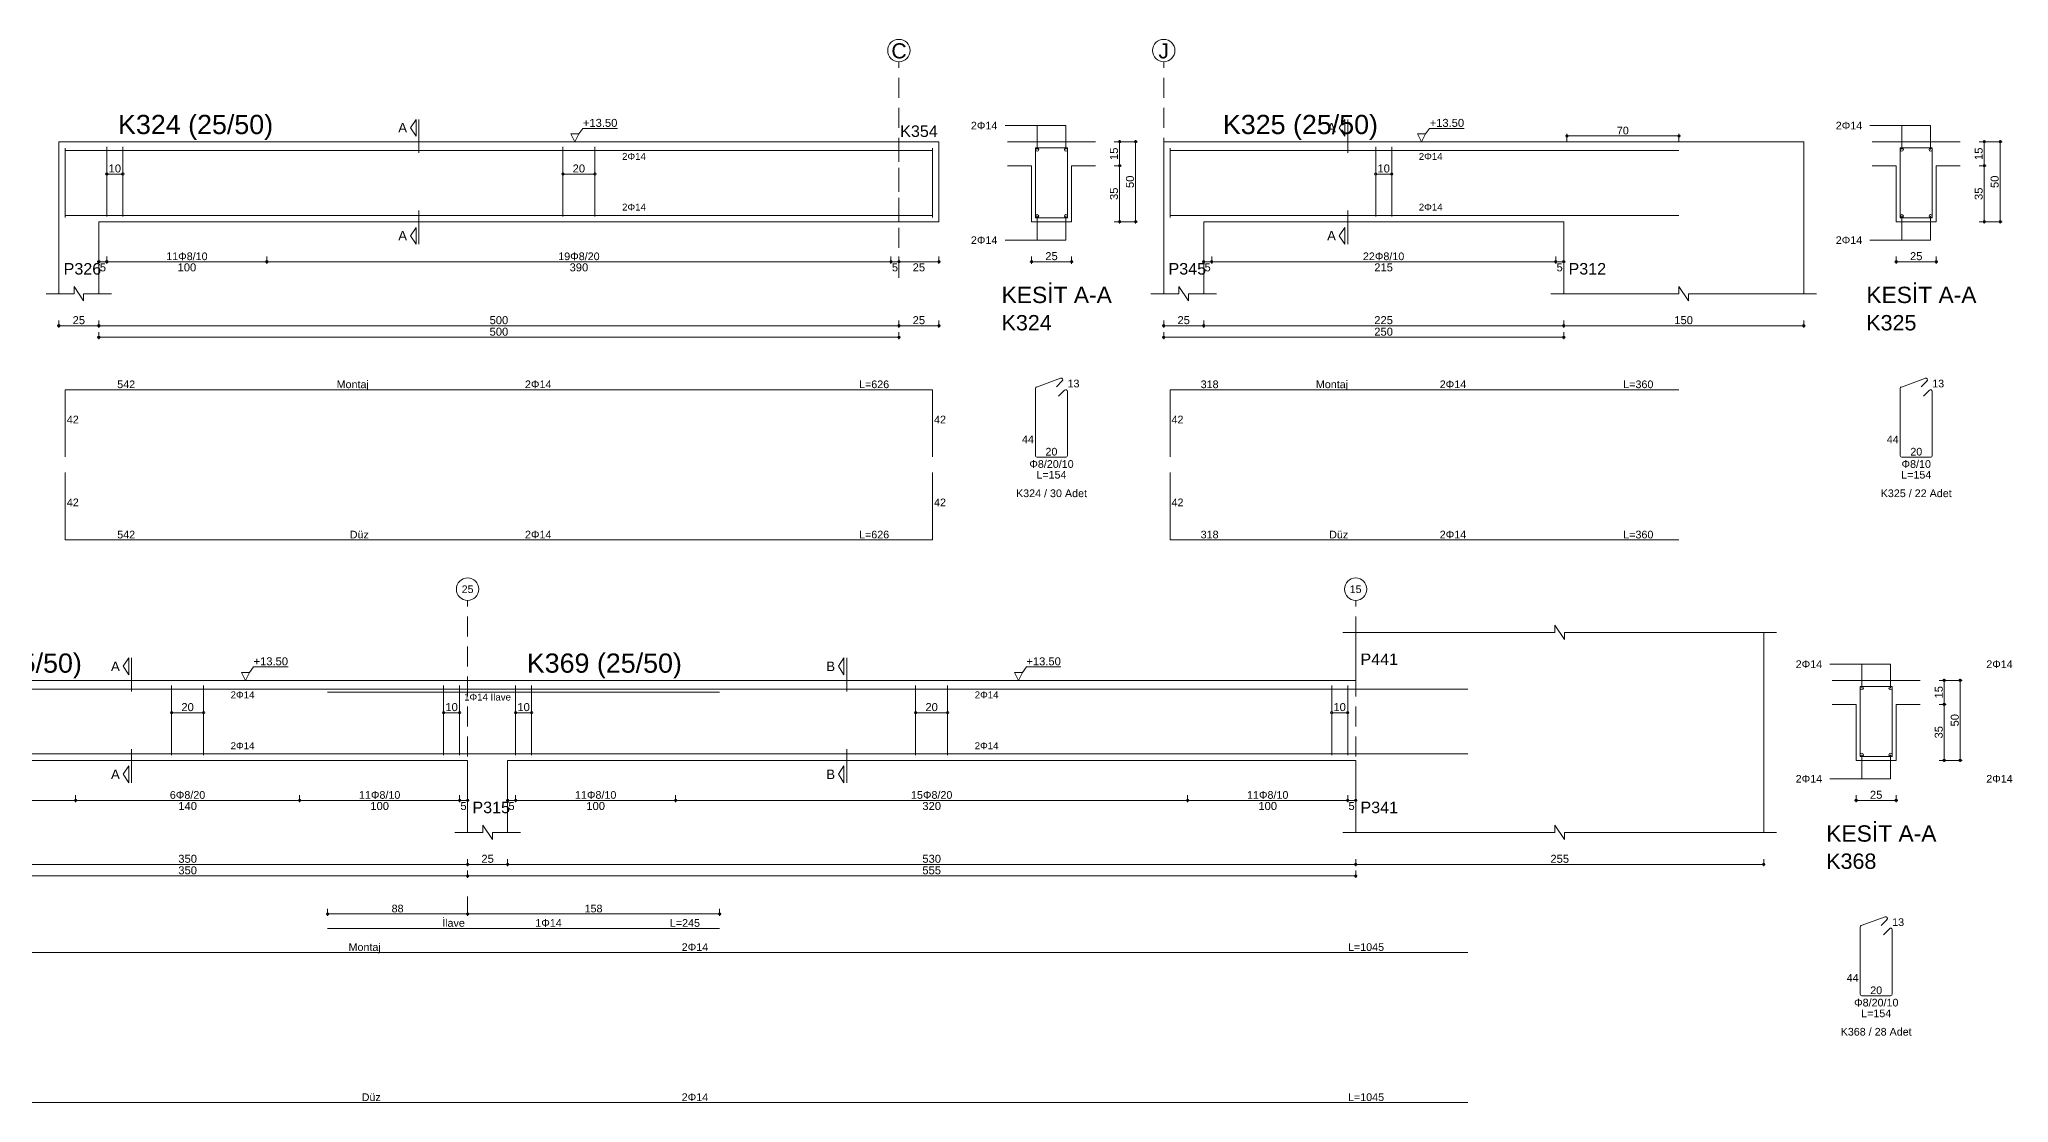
# Model space of a CAD drawing. Header units: millimetres. Extents: x 23801 to 80069, y 9628 to 14137.
# Drawn here: x 72545 to 74391, y 12024 to 13020 of the extents above; entities that cross this region are included whole.
import ezdxf

# ---------------------------------------------------------------- set-up
doc = ezdxf.new("R2010")
doc.units = ezdxf.units.MM
doc.linetypes.add('DASHDOT2', pattern=[12.7, 6.35, -3.175, 0, -3.175])
doc.linetypes.add('DASHED4', pattern=[18.75, 12.5, -6.25])
doc.layers.add('aks', color=251, linetype='DASHDOT2', lineweight=35)
for name, color, linetype in [('Donatı Topl. Uzun. Yazısı', 7, 'Continuous'), ('Donatı Uz. Yazısı', 7, 'Continuous'), ('Donatı Yazısı', 7, 'Continuous'), ('Donatı Çizgisi', 7, 'Continuous'), ('Kiriş', 7, 'Continuous'), ('Standart', 7, 'Continuous'), ('Ölçülendirme', 7, 'Continuous')]:
    doc.layers.add(name, color=color, linetype=linetype)
doc.styles.add('arial_1_18', font='arial.ttf', dxfattribs={"height": 0.2})

# ---------------------------------------------------------------- blocks, each defined once
blk = doc.blocks.new('IDE213Entity7539')
at = {"layer": 'aks', "color": 30, "linetype": 'DASHED4', "lineweight": 5}
blk.add_lwpolyline([(11251.5, 2001.7), (11251.5, 2136.7)], dxfattribs=at)
at = {"layer": 'aks', "color": 1, "linetype": 'Continuous', "lineweight": 5}
blk.add_circle((11251.5, 2143.7), 7, dxfattribs=at)
at = {"layer": 'Donatı Çizgisi', "color": 5, "linetype": 'Continuous', "lineweight": 5}
for points in [[(10730.5, 2039.3), (10730.5, 2082.7)], [(10730.5, 2081.3), (11272.5, 2081.3)], [(10756.5, 2039.9), (10756.5, 2083.5)], [(10766.5, 2039.9), (10766.5, 2083.5)], [(11041.5, 2039.9), (11041.5, 2083.5)], [(11061.5, 2039.9), (11061.5, 2083.5)], [(11272.5, 2039.3), (11272.5, 2082.7)], [(11336.9, 2039.2), (11336.9, 2082.8)], [(11336.9, 2082.8), (11356.9, 2082.8)], [(11356.9, 2039.2), (11356.9, 2082.8)], [(10730.5, 2040.7), (11272.5, 2040.7)], [(11336.9, 2039.2), (11356.9, 2039.2)], [(11336.9, 1890.6), (11336.9, 1932.5)], [(11337.5, 1933.4), (11352.5, 1938.9)], [(11350, 1933.6), (11353.6, 1937.2)], [(10730.5, 1889.7), (10730.5, 1931.7)], [(10730.5, 1931.7), (11272.5, 1931.7)], [(11272.5, 1889.7), (11272.5, 1931.7)], [(11351.3, 1927.7), (11355.1, 1931.5)], [(11356.9, 1890.6), (11356.9, 1930.7)], [(11337.9, 1889.6), (11355.8, 1889.6)], [(10730.5, 1837.9), (10730.5, 1879.9)], [(11272.5, 1837.9), (11272.5, 1879.9)], [(10730.5, 1837.9), (11272.5, 1837.9)]]:
    blk.add_lwpolyline(points, dxfattribs=at)
for centre in [(11337.9, 2081.8), (11355.9, 2081.8), (11337.9, 2040.2), (11355.9, 2040.2)]:
    blk.add_circle(centre, 1, dxfattribs=at)
for centre, start, end in [((11337.9, 1932.5), 110, 180), ((11352.9, 1937.9), 315, 110), ((11355.8, 1930.7), 0, 135), ((11337.9, 1890.6), 180, 270), ((11355.8, 1890.6), 270, 0)]:
    blk.add_arc(centre, 1.02, start, end, dxfattribs=at)
at = {"layer": 'Kiriş', "color": 1, "linetype": 'Continuous', "lineweight": 5}
for points in [[(10726.5, 1991.7), (10726.5, 2086.7)], [(10726.5, 2086.7), (11276.5, 2086.7)], [(11276.5, 2036.7), (11276.5, 2086.7)], [(11319.4, 2086.7), (11374.4, 2086.7)], [(11319.4, 2071.7), (11334.4, 2071.7)], [(11334.4, 2036.7), (11334.4, 2071.7)], [(11359.4, 2071.7), (11374.4, 2071.7)], [(11359.4, 2036.7), (11359.4, 2071.7)], [(10751.5, 2036.7), (11276.5, 2036.7)], [(10751.5, 1991.7), (10751.5, 2036.7)], [(11334.4, 2036.7), (11359.4, 2036.7)], [(10742, 1987.2), (10736, 1996.2)], [(10736, 1991.7), (10736, 1996.2)], [(10718.5, 1991.7), (10736, 1991.7)], [(10742, 1991.7), (10759.5, 1991.7)], [(10742, 1987.2), (10742, 1991.7)]]:
    blk.add_lwpolyline(points, dxfattribs=at)
at = {"layer": 'Kiriş', "color": 1, "linetype": 'DASHED4', "lineweight": 5}
for points in [[(11251.5, 2036.7), (11251.5, 2086.7)], [(11276.5, 2036.7), (11276.5, 2086.7)]]:
    blk.add_lwpolyline(points, dxfattribs=at)
at = {"layer": 'Ölçülendirme', "color": 1, "linetype": 'Continuous', "lineweight": 5}
for points in [[(10946.3, 2095.5), (10949.8, 2100.7)], [(10949.8, 2090.2), (10946.3, 2095.5)], [(10949.8, 2090.2), (10949.8, 2100.7)], [(10951.5, 2079.7), (10951.5, 2100.7)], [(11051.5, 2091.7), (11054, 2095)], [(11054, 2095), (11075.6, 2095)], [(11317.9, 2096.8), (11355.9, 2096.8)], [(11337.9, 2081.8), (11337.9, 2096.8)], [(11355.9, 2081.8), (11355.9, 2096.8)], [(11049, 2086.7), (11046.5, 2091.7)], [(11046.5, 2091.7), (11051.5, 2091.7)], [(11051.5, 2091.7), (11049, 2086.7)], [(11049, 2086.7), (11049, 2086.7)], [(11386.1, 2086.7), (11400.6, 2086.7)], [(11389.4, 2035.7), (11389.4, 2087.7)], [(11399.4, 2035.7), (11399.4, 2087.7)], [(11386.1, 2071.7), (11390.6, 2071.7)], [(10756.5, 2066.5), (10766.5, 2066.5)], [(11041.5, 2066.5), (11061.5, 2066.5)], [(10951.5, 2022.7), (10951.5, 2043.7)], [(10946.3, 2028), (10949.8, 2033.2)], [(10949.8, 2022.7), (10949.8, 2033.2)], [(11337.9, 2025.2), (11337.9, 2040.2)], [(11355.9, 2025.2), (11355.9, 2040.2)], [(11386.1, 2036.7), (11400.6, 2036.7)], [(10949.8, 2022.7), (10946.3, 2028)], [(11317.9, 2025.2), (11355.9, 2025.2)], [(10750.5, 2011.7), (11277.5, 2011.7)], [(10751.5, 2010.5), (10751.5, 2015)], [(10756.5, 2010.5), (10756.5, 2015)], [(10856.5, 2010.5), (10856.5, 2015)], [(11246.5, 2010.5), (11246.5, 2015)], [(11251.5, 2010.5), (11251.5, 2015)], [(11276.5, 2010.5), (11276.5, 2015)], [(11333.4, 2011.7), (11360.4, 2011.7)], [(11334.4, 2010.5), (11334.4, 2015)], [(11359.4, 2010.5), (11359.4, 2015)], [(10725.5, 1971.7), (11277.5, 1971.7)], [(10726.5, 1970.5), (10726.5, 1975)], [(10751.5, 1970.5), (10751.5, 1975)], [(11251.5, 1970.5), (11251.5, 1975)], [(11276.5, 1970.5), (11276.5, 1975)], [(10750.5, 1964.5), (11252.5, 1964.5)], [(10751.5, 1963.3), (10751.5, 1967.8)], [(11251.5, 1963.3), (11251.5, 1967.8)]]:
    blk.add_lwpolyline(points, dxfattribs=at)
for centre in [(11389.4, 2086.7), (11399.4, 2086.7), (11389.4, 2071.7), (10756.5, 2066.5), (10766.5, 2066.5), (11041.5, 2066.5), (11061.5, 2066.5), (11389.4, 2036.7), (11399.4, 2036.7), (10751.5, 2011.7), (10756.5, 2011.7), (10756.5, 2011.7), (10856.5, 2011.7), (10856.5, 2011.7), (11246.5, 2011.7), (11246.5, 2011.7), (11251.5, 2011.7), (11251.5, 2011.7), (11276.5, 2011.7), (11334.4, 2011.7), (11359.4, 2011.7), (10726.5, 1971.7), (10751.5, 1971.7), (10751.5, 1971.7), (11251.5, 1971.7), (11251.5, 1971.7), (11276.5, 1971.7), (10751.5, 1964.5), (11251.5, 1964.5)]:
    blk.add_circle(centre, 0.75, dxfattribs=at)
at = {"layer": 'aks', "color": 1, "linetype": 'Continuous', "lineweight": 5, "style": 'arial_1_18'}
blk.add_text('C', height=9.45, dxfattribs=at).set_placement((11246.8, 2138.8))
at = {"layer": 'Donatı Topl. Uzun. Yazısı', "color": 1, "linetype": 'Continuous', "lineweight": 5, "style": 'arial_1_18'}
for s, p in [('L=626', (11226.6, 1932.7)), ('L=154', (11337.4, 1876.2)), ('L=626', (11226.6, 1838.8))]:
    blk.add_text(s, height=4.8, dxfattribs=at).set_placement(p)
at = {"layer": 'Donatı Uz. Yazısı', "color": 1, "linetype": 'Continuous', "lineweight": 5, "style": 'arial_1_18'}
for s, p in [('542', (10763, 1932.7)), ('13', (11356.9, 1933.2)), ('42', (10731.5, 1910.7)), ('42', (11273.5, 1910.7)), ('44', (11328.4, 1898.3)), ('20', (11343.1, 1890.6)), ('42', (10731.5, 1858.9)), ('42', (11273.5, 1858.9)), ('542', (10763, 1838.8))]:
    blk.add_text(s, height=4.8, dxfattribs=at).set_placement(p)
at = {"layer": 'Donatı Yazısı', "color": 5, "linetype": 'Continuous', "lineweight": 5, "style": 'arial_1_18'}
for s, p in [('2Φ14', (11296.5, 2094.4)), ('2Φ14', (11296.5, 2022.8)), ('2Φ14', (11017.8, 1932.7)), ('Φ8/20/10', (11333, 1882.9)), ('K324 / 30 Adet', (11324.7, 1864.6)), ('2Φ14', (11017.8, 1838.8))]:
    blk.add_text(s, height=4.8, dxfattribs=at).set_placement(p)
for p in [(11078.5, 2075.4), (11078.5, 2043.7)]:
    blk.add_text('2Φ14', height=4.32, rotation=360, dxfattribs=at).set_placement(p)
at = {"layer": 'Donatı Yazısı', "color": 1, "linetype": 'Continuous', "lineweight": 5, "style": 'arial_1_18'}
for s, p in [('Montaj', (10900.1, 1932.7)), ('Düz', (10908.3, 1838.8))]:
    blk.add_text(s, height=4.8, dxfattribs=at).set_placement(p)
at = {"layer": 'Kiriş', "color": 1, "linetype": 'Continuous', "lineweight": 5, "style": 'arial_1_18'}
for s, height, p in [('K324 (25/50)', 12, (10763.5, 2091.5)), ('K354', 7.2, (11252.3, 2089.7)), ('P326', 7.2, (10729.5, 2003.7)), ('KESİT A-A', 10.2, (11315.7, 1985.9)), ('K324', 9.6, (11315.7, 1968.8))]:
    blk.add_text(s, height=height, dxfattribs=at).set_placement(p)
at = {"layer": 'Ölçülendirme', "color": 1, "linetype": 'Continuous', "lineweight": 5, "style": 'arial_1_18'}
for s, height, p in [('A', 5.95, (10938.6, 2092.5)), ('+13.50', 5, (11054, 2096)), ('A', 5.95, (10938.6, 2025)), ('5', 5, (10752.1, 2005.7)), ('100', 5, (10800.7, 2005.7)), ('390', 5, (11045.7, 2005.7)), ('5', 5, (11247.1, 2005.7)), ('25', 5, (11260.1, 2005.7)), ('25', 5, (11343, 2012.7)), ('25', 5, (10735.1, 1972.7)), ('500', 5, (10995.7, 1972.7)), ('500', 5, (10995.7, 1965.5)), ('25', 5, (11260.1, 1972.7))]:
    blk.add_text(s, height=height, dxfattribs=at).set_placement(p)
for s, rotation, p in [('15', 90, (11388.4, 2075.3)), ('10', 360, (10757.6, 2067.5)), ('20', 360, (11047.6, 2067.5)), ('35', 90, (11388.4, 2050.3)), ('50', 90, (11398.4, 2057.8))]:
    blk.add_text(s, height=5, rotation=rotation, dxfattribs=at).set_placement(p)
at = {"layer": 'Ölçülendirme', "color": 5, "linetype": 'Continuous', "lineweight": 5, "style": 'arial_1_18'}
for s, p in [('11Φ8/10', (10793.6, 2012.7)), ('19Φ8/20', (11038.6, 2012.7))]:
    blk.add_text(s, height=4.8, dxfattribs=at).set_placement(p)
blk = doc.blocks.new('IDE213Entity7540')
at = {"layer": 'aks', "color": 30, "linetype": 'DASHED4', "lineweight": 5}
blk.add_lwpolyline([(11417, 2001.7), (11417, 2136.7)], dxfattribs=at)
at = {"layer": 'aks', "color": 1, "linetype": 'Continuous', "lineweight": 5}
blk.add_circle((11417, 2143.7), 7, dxfattribs=at)
at = {"layer": 'Donatı Çizgisi', "color": 5, "linetype": 'Continuous', "lineweight": 5}
for points in [[(11421, 2039.3), (11421, 2082.7)], [(11421, 2081.3), (11739, 2081.3)], [(11549.5, 2039.9), (11549.5, 2083.5)], [(11559.5, 2039.9), (11559.5, 2083.5)], [(11877.3, 2039.2), (11877.3, 2082.8)], [(11877.3, 2082.8), (11897.3, 2082.8)], [(11897.3, 2039.2), (11897.3, 2082.8)], [(11421, 2040.7), (11739, 2040.7)], [(11877.3, 2039.2), (11897.3, 2039.2)], [(11877.3, 1890.6), (11877.3, 1932.5)], [(11878, 1933.4), (11893, 1938.9)], [(11890.4, 1933.6), (11894.1, 1937.2)], [(11421, 1889.7), (11421, 1931.7)], [(11421, 1931.7), (11739, 1931.7)], [(11891.8, 1927.7), (11895.6, 1931.5)], [(11897.3, 1890.6), (11897.3, 1930.7)], [(11878.3, 1889.6), (11896.3, 1889.6)], [(11421, 1837.9), (11421, 1879.9)], [(11421, 1837.9), (11739, 1837.9)]]:
    blk.add_lwpolyline(points, dxfattribs=at)
for centre in [(11878.3, 2081.8), (11896.3, 2081.8), (11878.3, 2040.2), (11896.3, 2040.2)]:
    blk.add_circle(centre, 1, dxfattribs=at)
for centre, start, end in [((11878.3, 1932.5), 110, 180), ((11893.3, 1937.9), 315, 110), ((11896.3, 1930.7), 0, 135), ((11878.3, 1890.6), 180, 270), ((11896.3, 1890.6), 270, 0)]:
    blk.add_arc(centre, 1.02, start, end, dxfattribs=at)
at = {"layer": 'Kiriş', "color": 1, "linetype": 'Continuous', "lineweight": 5}
for points in [[(11417, 1991.7), (11417, 2086.7)], [(11417, 2086.7), (11817, 2086.7)], [(11817, 1991.7), (11817, 2086.7)], [(11859.8, 2086.7), (11914.8, 2086.7)], [(11859.8, 2071.7), (11874.8, 2071.7)], [(11874.8, 2036.7), (11874.8, 2071.7)], [(11899.8, 2071.7), (11914.8, 2071.7)], [(11899.8, 2036.7), (11899.8, 2071.7)], [(11442, 2036.7), (11667, 2036.7)], [(11442, 1991.7), (11442, 2036.7)], [(11667, 1991.7), (11667, 2036.7)], [(11874.8, 2036.7), (11899.8, 2036.7)], [(11432.5, 1987.2), (11426.5, 1996.2)], [(11426.5, 1991.7), (11426.5, 1996.2)], [(11745, 1987.2), (11739, 1996.2)], [(11739, 1991.7), (11739, 1996.2)], [(11409, 1991.7), (11426.5, 1991.7)], [(11432.5, 1991.7), (11450, 1991.7)], [(11432.5, 1987.2), (11432.5, 1991.7)], [(11659, 1991.7), (11739, 1991.7)], [(11745, 1991.7), (11825, 1991.7)], [(11745, 1987.2), (11745, 1991.7)]]:
    blk.add_lwpolyline(points, dxfattribs=at)
at = {"layer": 'Ölçülendirme', "color": 1, "linetype": 'Continuous', "lineweight": 5}
for points in [[(11526.7, 2095.5), (11530.2, 2100.7)], [(11530.2, 2090.2), (11526.7, 2095.5)], [(11530.2, 2090.2), (11530.2, 2100.7)], [(11532, 2079.7), (11532, 2100.7)], [(11580.7, 2091.7), (11583.2, 2095)], [(11583.2, 2095), (11604.8, 2095)], [(11858.3, 2096.8), (11896.3, 2096.8)], [(11878.3, 2081.8), (11878.3, 2096.8)], [(11896.3, 2081.8), (11896.3, 2096.8)], [(11578.2, 2086.7), (11575.7, 2091.7)], [(11575.7, 2091.7), (11580.7, 2091.7)], [(11580.7, 2091.7), (11578.2, 2086.7)], [(11578.2, 2086.7), (11578.2, 2086.7)], [(11668, 2090.3), (11740, 2090.3)], [(11669, 2087.1), (11669, 2091.6)], [(11739, 2087.1), (11739, 2091.6)], [(11926.6, 2086.7), (11941.1, 2086.7)], [(11929.8, 2035.7), (11929.8, 2087.7)], [(11939.8, 2035.7), (11939.8, 2087.7)], [(11926.6, 2071.7), (11931.1, 2071.7)], [(11549.5, 2066.5), (11559.5, 2066.5)], [(11532, 2022.7), (11532, 2043.7)], [(11526.7, 2028), (11530.2, 2033.2)], [(11530.2, 2022.7), (11530.2, 2033.2)], [(11878.3, 2025.2), (11878.3, 2040.2)], [(11896.3, 2025.2), (11896.3, 2040.2)], [(11926.6, 2036.7), (11941.1, 2036.7)], [(11530.2, 2022.7), (11526.7, 2028)], [(11858.3, 2025.2), (11896.3, 2025.2)], [(11441, 2011.7), (11668, 2011.7)], [(11442, 2010.5), (11442, 2015)], [(11447, 2010.5), (11447, 2015)], [(11662, 2010.5), (11662, 2015)], [(11667, 2010.5), (11667, 2015)], [(11873.8, 2011.7), (11900.8, 2011.7)], [(11874.8, 2010.5), (11874.8, 2015)], [(11899.8, 2010.5), (11899.8, 2015)], [(11416, 1971.7), (11818, 1971.7)], [(11417, 1970.5), (11417, 1975)], [(11442, 1970.5), (11442, 1975)], [(11667, 1970.5), (11667, 1975)], [(11817, 1970.5), (11817, 1975)], [(11416, 1964.5), (11668, 1964.5)], [(11417, 1963.3), (11417, 1967.8)], [(11667, 1963.3), (11667, 1967.8)]]:
    blk.add_lwpolyline(points, dxfattribs=at)
for centre in [(11669, 2090.3), (11739, 2090.3), (11929.8, 2086.7), (11939.8, 2086.7), (11929.8, 2071.7), (11549.5, 2066.5), (11559.5, 2066.5), (11929.8, 2036.7), (11939.8, 2036.7), (11442, 2011.7), (11447, 2011.7), (11447, 2011.7), (11662, 2011.7), (11662, 2011.7), (11667, 2011.7), (11874.8, 2011.7), (11899.8, 2011.7), (11417, 1971.7), (11442, 1971.7), (11442, 1971.7), (11667, 1971.7), (11667, 1971.7), (11817, 1971.7), (11417, 1964.5), (11667, 1964.5)]:
    blk.add_circle(centre, 0.75, dxfattribs=at)
at = {"layer": 'aks', "color": 1, "linetype": 'Continuous', "lineweight": 5, "style": 'arial_1_18'}
blk.add_text('J', height=9.45, dxfattribs=at).set_placement((11413.7, 2138.8))
at = {"layer": 'Donatı Topl. Uzun. Yazısı', "color": 1, "linetype": 'Continuous', "lineweight": 5, "style": 'arial_1_18'}
for s, p in [('L=360', (11704.2, 1932.7)), ('L=154', (11877.9, 1876.2)), ('L=360', (11704.2, 1838.8))]:
    blk.add_text(s, height=4.8, dxfattribs=at).set_placement(p)
at = {"layer": 'Donatı Uz. Yazısı', "color": 1, "linetype": 'Continuous', "lineweight": 5, "style": 'arial_1_18'}
for s, p in [('318', (11440.1, 1932.7)), ('13', (11897.3, 1933.2)), ('42', (11421.9, 1910.7)), ('44', (11868.9, 1898.3)), ('20', (11883.6, 1890.6)), ('42', (11421.9, 1858.9)), ('318', (11440.1, 1838.8))]:
    blk.add_text(s, height=4.8, dxfattribs=at).set_placement(p)
at = {"layer": 'Donatı Yazısı', "color": 5, "linetype": 'Continuous', "lineweight": 5, "style": 'arial_1_18'}
for s, p in [('2Φ14', (11837, 2094.4)), ('2Φ14', (11837, 2022.8)), ('2Φ14', (11589.5, 1932.7)), ('Φ8/10', (11878.1, 1882.9)), ('K325 / 22 Adet', (11865.1, 1864.6)), ('2Φ14', (11589.5, 1838.8))]:
    blk.add_text(s, height=4.8, dxfattribs=at).set_placement(p)
for p in [(11576.4, 2075.4), (11576.4, 2043.7)]:
    blk.add_text('2Φ14', height=4.32, rotation=360, dxfattribs=at).set_placement(p)
at = {"layer": 'Donatı Yazısı', "color": 1, "linetype": 'Continuous', "lineweight": 5, "style": 'arial_1_18'}
for s, p in [('Montaj', (11512.1, 1932.7)), ('Düz', (11520.4, 1838.8))]:
    blk.add_text(s, height=4.8, dxfattribs=at).set_placement(p)
at = {"layer": 'Kiriş', "color": 1, "linetype": 'Continuous', "lineweight": 5, "style": 'arial_1_18'}
for s, height, p in [('K325 (25/50)', 12, (11454, 2091.5)), ('P345', 7.2, (11420, 2003.7)), ('P312', 7.2, (11670, 2003.7)), ('KESİT A-A', 10.2, (11856.1, 1985.9)), ('K325', 9.6, (11856.1, 1968.8))]:
    blk.add_text(s, height=height, dxfattribs=at).set_placement(p)
at = {"layer": 'Ölçülendirme', "color": 1, "linetype": 'Continuous', "lineweight": 5, "style": 'arial_1_18'}
for s, height, p in [('A', 5.95, (11519.1, 2092.5)), ('+13.50', 5, (11583.2, 2096)), ('70', 4.8, (11700.2, 2091.3)), ('A', 5.95, (11519.1, 2025)), ('5', 5, (11442.5, 2005.7)), ('215', 5, (11548.6, 2005.7)), ('5', 5, (11662.5, 2005.7)), ('25', 5, (11883.4, 2012.7)), ('25', 5, (11425.6, 1972.7)), ('225', 5, (11548.6, 1972.7)), ('250', 5, (11548.6, 1965.5)), ('150', 5, (11736.1, 1972.7))]:
    blk.add_text(s, height=height, dxfattribs=at).set_placement(p)
for s, rotation, p in [('15', 90, (11928.8, 2075.3)), ('10', 360, (11550.6, 2067.5)), ('35', 90, (11928.8, 2050.3)), ('50', 90, (11938.8, 2057.8))]:
    blk.add_text(s, height=5, rotation=rotation, dxfattribs=at).set_placement(p)
at = {"layer": 'Ölçülendirme', "color": 5, "linetype": 'Continuous', "lineweight": 5, "style": 'arial_1_18'}
blk.add_text('22Φ8/10', height=4.8, dxfattribs=at).set_placement((11541.5, 2012.7))
blk = doc.blocks.new('IDE213Entity7571')
at = {"layer": 'aks', "color": 30, "linetype": 'DASHED4', "lineweight": 5}
for points in [[(10977.7, 1648.6), (10977.7, 1783.6)], [(11532.7, 1648.6), (11532.7, 1783.6)], [(10977.7, 1587.6), (10977.7, 1598.6)]]:
    blk.add_lwpolyline(points, dxfattribs=at)
at = {"layer": 'aks', "color": 1, "linetype": 'Continuous', "lineweight": 5}
for centre in [(10977.7, 1790.6), (11532.7, 1790.6)]:
    blk.add_circle(centre, 7, dxfattribs=at)
at = {"layer": 'Donatı Çizgisi', "color": 5, "linetype": 'Continuous', "lineweight": 5}
for points in [[(10557.7, 1728.2), (11602.7, 1728.2)], [(10792.7, 1686.8), (10792.7, 1730.4)], [(10812.7, 1686.8), (10812.7, 1730.4)], [(10890.2, 1726.2), (11135.2, 1726.2)], [(10962.7, 1686.8), (10962.7, 1730.4)], [(10972.7, 1686.8), (10972.7, 1730.4)], [(11007.7, 1686.8), (11007.7, 1730.4)], [(11017.7, 1686.8), (11017.7, 1730.4)], [(11257.7, 1686.8), (11257.7, 1730.4)], [(11277.7, 1686.8), (11277.7, 1730.4)], [(11517.7, 1686.8), (11517.7, 1730.4)], [(11527.7, 1686.8), (11527.7, 1730.4)], [(11848, 1686.1), (11848, 1729.8)], [(11848, 1729.8), (11868, 1729.8)], [(11868, 1686.1), (11868, 1729.8)], [(10557.7, 1687.6), (11602.7, 1687.6)], [(11848, 1686.1), (11868, 1686.1)], [(10890.2, 1578.6), (11135.2, 1578.6)], [(11848, 1537.6), (11848, 1579.4)], [(11848.7, 1580.4), (11863.7, 1585.9)], [(11861.1, 1580.5), (11864.8, 1584.2)], [(11862.5, 1574.6), (11866.3, 1578.4)], [(11868, 1537.6), (11868, 1577.7)], [(10557.7, 1563.5), (11602.7, 1563.5)], [(11849, 1536.5), (11867, 1536.5)], [(10557.7, 1469.7), (11602.7, 1469.7)]]:
    blk.add_lwpolyline(points, dxfattribs=at)
for centre in [(11849, 1728.8), (11867, 1728.8), (11849, 1687.1), (11867, 1687.1)]:
    blk.add_circle(centre, 1, dxfattribs=at)
for centre, start, end in [((11849, 1579.4), 110, 180), ((11864, 1584.9), 315, 110), ((11867, 1577.7), 0, 135), ((11849, 1537.6), 180, 270), ((11867, 1537.6), 270, 0)]:
    blk.add_arc(centre, 1.02, start, end, dxfattribs=at)
at = {"layer": 'Kiriş', "color": 1, "linetype": 'Continuous', "lineweight": 5}
for points in [[(11524.7, 1763.6), (11657.2, 1763.6)], [(11532.7, 1733.6), (11532.7, 1763.6)], [(11657.2, 1763.6), (11657.2, 1768.1)], [(11663.2, 1759.1), (11657.2, 1768.1)], [(11663.2, 1759.1), (11663.2, 1763.6)], [(11663.2, 1763.6), (11795.7, 1763.6)], [(11787.7, 1638.6), (11787.7, 1763.6)], [(10477.7, 1733.6), (11532.7, 1733.6)], [(11830.5, 1733.6), (11885.5, 1733.6)], [(11830.5, 1718.6), (11845.5, 1718.6)], [(11845.5, 1683.6), (11845.5, 1718.6)], [(11870.5, 1718.6), (11885.5, 1718.6)], [(11870.5, 1683.6), (11870.5, 1718.6)], [(10627.7, 1683.6), (10977.7, 1683.6)], [(10977.7, 1638.6), (10977.7, 1683.6)], [(11002.7, 1683.6), (11532.7, 1683.6)], [(11002.7, 1638.6), (11002.7, 1683.6)], [(11532.7, 1638.6), (11532.7, 1683.6)], [(11845.5, 1683.6), (11870.5, 1683.6)], [(10969.7, 1638.6), (10987.2, 1638.6)], [(10993.2, 1634.1), (10987.2, 1643.1)], [(10987.2, 1638.6), (10987.2, 1643.1)], [(10993.2, 1638.6), (11010.7, 1638.6)], [(10993.2, 1634.1), (10993.2, 1638.6)], [(11524.7, 1638.6), (11657.2, 1638.6)], [(11663.2, 1634.1), (11657.2, 1643.1)], [(11657.2, 1638.6), (11657.2, 1643.1)], [(11663.2, 1638.6), (11795.7, 1638.6)], [(11663.2, 1634.1), (11663.2, 1638.6)]]:
    blk.add_lwpolyline(points, dxfattribs=at)
at = {"layer": 'Ölçülendirme', "color": 1, "linetype": 'Continuous', "lineweight": 5}
for points in [[(10762.4, 1742.4), (10765.9, 1747.6)], [(10765.9, 1737.1), (10765.9, 1747.6)], [(10767.7, 1726.6), (10767.7, 1747.6)], [(11209.4, 1742.4), (11212.9, 1747.6)], [(11212.9, 1737.1), (11212.9, 1747.6)], [(11214.7, 1726.6), (11214.7, 1747.6)], [(10765.9, 1737.1), (10762.4, 1742.4)], [(10838.9, 1733.6), (10836.4, 1738.6)], [(10836.4, 1738.6), (10841.4, 1738.6)], [(10841.4, 1738.6), (10838.9, 1733.6)], [(10841.4, 1738.6), (10843.9, 1742)], [(10843.9, 1742), (10865.5, 1742)], [(11212.9, 1737.1), (11209.4, 1742.4)], [(11321.9, 1733.6), (11319.4, 1738.6)], [(11319.4, 1738.6), (11324.4, 1738.6)], [(11324.4, 1738.6), (11321.9, 1733.6)], [(11324.4, 1738.6), (11326.9, 1742)], [(11326.9, 1742), (11348.5, 1742)], [(11829, 1743.8), (11867, 1743.8)], [(11849, 1728.8), (11849, 1743.8)], [(11867, 1728.8), (11867, 1743.8)], [(10838.9, 1733.6), (10838.9, 1733.6)], [(11321.9, 1733.6), (11321.9, 1733.6)], [(11897.3, 1733.6), (11911.8, 1733.6)], [(11900.5, 1682.6), (11900.5, 1734.6)], [(11910.5, 1682.6), (11910.5, 1734.6)], [(10792.7, 1713.4), (10812.7, 1713.4)], [(10962.7, 1713.4), (10972.7, 1713.4)], [(11007.7, 1713.4), (11017.7, 1713.4)], [(11257.7, 1713.4), (11277.7, 1713.4)], [(11517.7, 1713.4), (11527.7, 1713.4)], [(11897.3, 1718.6), (11901.8, 1718.6)], [(10767.7, 1669.6), (10767.7, 1690.6)], [(11214.7, 1669.6), (11214.7, 1690.6)], [(11849, 1672.1), (11849, 1687.1)], [(11867, 1672.1), (11867, 1687.1)], [(10762.4, 1674.9), (10765.9, 1680.1)], [(10765.9, 1669.6), (10762.4, 1674.9)], [(10765.9, 1669.6), (10765.9, 1680.1)], [(11209.4, 1674.9), (11212.9, 1680.1)], [(11212.9, 1669.6), (11209.4, 1674.9)], [(11212.9, 1669.6), (11212.9, 1680.1)], [(11897.3, 1683.6), (11911.8, 1683.6)], [(10732.7, 1657.4), (10732.7, 1661.9)], [(10872.7, 1657.4), (10872.7, 1661.9)], [(10972.7, 1657.4), (10972.7, 1661.9)], [(10977.7, 1657.4), (10977.7, 1661.9)], [(11002.7, 1657.4), (11002.7, 1661.9)], [(11007.7, 1657.4), (11007.7, 1661.9)], [(11107.7, 1657.4), (11107.7, 1661.9)], [(11427.7, 1657.4), (11427.7, 1661.9)], [(11527.7, 1657.4), (11527.7, 1661.9)], [(11532.7, 1657.4), (11532.7, 1661.9)], [(11829, 1672.1), (11867, 1672.1)], [(11845.5, 1657.4), (11845.5, 1661.9)], [(11870.5, 1657.4), (11870.5, 1661.9)], [(10626.7, 1658.6), (10978.7, 1658.6)], [(11001.7, 1658.6), (11533.7, 1658.6)], [(11844.5, 1658.6), (11871.5, 1658.6)], [(10476.7, 1618.6), (11788.7, 1618.6)], [(10977.7, 1617.4), (10977.7, 1621.9)], [(10977.7, 1610.2), (10977.7, 1614.7)], [(11002.7, 1617.4), (11002.7, 1621.9)], [(11532.7, 1617.4), (11532.7, 1621.9)], [(11532.7, 1610.2), (11532.7, 1614.7)], [(11787.7, 1617.4), (11787.7, 1621.9)], [(10626.7, 1611.4), (11533.7, 1611.4)], [(10889.2, 1587.6), (10978.7, 1587.6)], [(10890.2, 1586.4), (10890.2, 1590.9)], [(10976.7, 1587.6), (11136.2, 1587.6)], [(10977.7, 1586.4), (10977.7, 1590.9)], [(10977.7, 1586.4), (10977.7, 1590.9)], [(11135.2, 1586.4), (11135.2, 1590.9)]]:
    blk.add_lwpolyline(points, dxfattribs=at)
for centre in [(11900.5, 1733.6), (11910.5, 1733.6), (10792.7, 1713.4), (10812.7, 1713.4), (10962.7, 1713.4), (10972.7, 1713.4), (11007.7, 1713.4), (11017.7, 1713.4), (11257.7, 1713.4), (11277.7, 1713.4), (11517.7, 1713.4), (11527.7, 1713.4), (11900.5, 1718.6), (11900.5, 1683.6), (11910.5, 1683.6), (10732.7, 1658.6), (10732.7, 1658.6), (10872.7, 1658.6), (10872.7, 1658.6), (10972.7, 1658.6), (10972.7, 1658.6), (10977.7, 1658.6), (11002.7, 1658.6), (11007.7, 1658.6), (11007.7, 1658.6), (11107.7, 1658.6), (11107.7, 1658.6), (11427.7, 1658.6), (11427.7, 1658.6), (11527.7, 1658.6), (11527.7, 1658.6), (11532.7, 1658.6), (11845.5, 1658.6), (11870.5, 1658.6), (10977.7, 1618.6), (10977.7, 1618.6), (11002.7, 1618.6), (11002.7, 1618.6), (11532.7, 1618.6), (11532.7, 1618.6), (11787.7, 1618.6), (10977.7, 1611.4), (10977.7, 1611.4), (11532.7, 1611.4), (10890.2, 1587.6), (10977.7, 1587.6), (10977.7, 1587.6), (11135.2, 1587.6)]:
    blk.add_circle(centre, 0.75, dxfattribs=at)
at = {"layer": 'aks', "color": 1, "linetype": 'Continuous', "lineweight": 5, "style": 'arial_1_18'}
for s, p in [('25', (10974, 1788.2)), ('15', (11529, 1788.2))]:
    blk.add_text(s, height=4.73, dxfattribs=at).set_placement(p)
at = {"layer": 'Donatı Topl. Uzun. Yazısı', "color": 1, "linetype": 'Continuous', "lineweight": 5, "style": 'arial_1_18'}
for s, p in [('L=245', (11104.1, 1579.6)), ('L=1045', (11527.9, 1564.5)), ('L=154', (11848.6, 1523.1)), ('L=1045', (11527.9, 1470.7))]:
    blk.add_text(s, height=4.8, dxfattribs=at).set_placement(p)
at = {"layer": 'Donatı Uz. Yazısı', "color": 1, "linetype": 'Continuous', "lineweight": 5, "style": 'arial_1_18'}
for s, p in [('13', (11868, 1580.1)), ('44', (11839.6, 1545.3)), ('20', (11854.3, 1537.5))]:
    blk.add_text(s, height=4.8, dxfattribs=at).set_placement(p)
at = {"layer": 'Donatı Yazısı', "color": 5, "linetype": 'Continuous', "lineweight": 5, "style": 'arial_1_18'}
for s, height, p in [('2Φ14', 4.8, (11807.7, 1741.3)), ('2Φ14', 4.8, (11926.8, 1741.3)), ('1Φ14 İlave', 4.32, (10975.5, 1721)), ('2Φ14', 4.8, (11807.7, 1669.7)), ('2Φ14', 4.8, (11926.8, 1669.7)), ('1Φ14', 4.8, (11020, 1579.6)), ('2Φ14', 4.8, (11111.5, 1564.5)), ('Φ8/20/10', 4.8, (11844.2, 1529.8)), ('K368 / 28 Adet', 4.8, (11835.8, 1511.6)), ('2Φ14', 4.8, (11111.5, 1470.7))]:
    blk.add_text(s, height=height, dxfattribs=at).set_placement(p)
for p in [(10829.6, 1722.4), (11294.6, 1722.4), (10829.6, 1690.6), (11294.6, 1690.6)]:
    blk.add_text('2Φ14', height=4.32, rotation=360, dxfattribs=at).set_placement(p)
at = {"layer": 'Donatı Yazısı', "color": 1, "linetype": 'Continuous', "lineweight": 5, "style": 'arial_1_18'}
for s, p in [('İlave', (10961.8, 1579.6)), ('Montaj', (10903.3, 1564.5)), ('Düz', (10911.5, 1470.7))]:
    blk.add_text(s, height=4.8, dxfattribs=at).set_placement(p)
at = {"layer": 'Kiriş', "color": 1, "linetype": 'Continuous', "lineweight": 5, "style": 'arial_1_18'}
for s, height, p in [('K368 (25/50)', 12, (10639.7, 1738.4)), ('K369 (25/50)', 12, (11014.7, 1738.4)), ('P441', 7.2, (11535.7, 1743.2)), ('P315', 7.2, (10980.7, 1650.6)), ('P341', 7.2, (11535.7, 1650.6)), ('KESİT A-A', 10.2, (11826.8, 1632.8)), ('K368', 9.6, (11826.8, 1615.8))]:
    blk.add_text(s, height=height, dxfattribs=at).set_placement(p)
at = {"layer": 'Ölçülendirme', "color": 1, "linetype": 'Continuous', "lineweight": 5, "style": 'arial_1_18'}
for s, height, p in [('+13.50', 5, (10843.9, 1743)), ('+13.50', 5, (11326.9, 1743)), ('A', 5.95, (10754.8, 1739.4)), ('B', 5.95, (11201.8, 1739.4)), ('A', 5.95, (10754.8, 1671.9)), ('B', 5.95, (11201.8, 1671.9)), ('25', 5, (11854.1, 1659.6)), ('140', 5, (10796.9, 1652.6)), ('100', 5, (10916.9, 1652.6)), ('5', 5, (10973.2, 1652.6)), ('5', 5, (11003.2, 1652.6)), ('100', 5, (11051.9, 1652.6)), ('320', 5, (11261.9, 1652.6)), ('100', 5, (11471.9, 1652.6)), ('5', 5, (11528.2, 1652.6)), ('350', 5, (10796.9, 1619.6)), ('25', 5, (10986.3, 1619.6)), ('530', 5, (11261.9, 1619.6)), ('255', 5, (11654.4, 1619.6)), ('350', 5, (10796.9, 1612.4)), ('555', 5, (11261.9, 1612.4))]:
    blk.add_text(s, height=height, dxfattribs=at).set_placement(p)
for s, rotation, p in [('15', 90, (11899.6, 1722.3)), ('20', 360, (10798.8, 1714.4)), ('10', 360, (10963.8, 1714.4)), ('10', 360, (11008.8, 1714.4)), ('20', 360, (11263.8, 1714.4)), ('10', 360, (11518.8, 1714.4)), ('50', 90, (11909.6, 1704.8)), ('35', 90, (11899.6, 1697.3))]:
    blk.add_text(s, height=5, rotation=rotation, dxfattribs=at).set_placement(p)
at = {"layer": 'Ölçülendirme', "color": 5, "linetype": 'Continuous', "lineweight": 5, "style": 'arial_1_18'}
for s, p in [('6Φ8/20', (10791.6, 1659.6)), ('11Φ8/10', (10909.8, 1659.6)), ('11Φ8/10', (11044.8, 1659.6)), ('15Φ8/20', (11254.8, 1659.6)), ('11Φ8/10', (11464.8, 1659.6)), ('88', (10930.2, 1588.6)), ('158', (11050.8, 1588.6))]:
    blk.add_text(s, height=4.8, dxfattribs=at).set_placement(p)

msp = doc.modelspace()

# ---------------------------------------------------------------- block references
at = {"layer": 'Standart', "xscale": 1.5, "yscale": 1.5, "zscale": 1.5}
for name, p in [('IDE213Entity7539', (56473, 9794.3)), ('IDE213Entity7540', (56473, 9794.3)), ('IDE213Entity7571', (56479.4, 9819))]:
    msp.add_blockref(name, p, dxfattribs=at)

doc.saveas('drawing.dxf')
